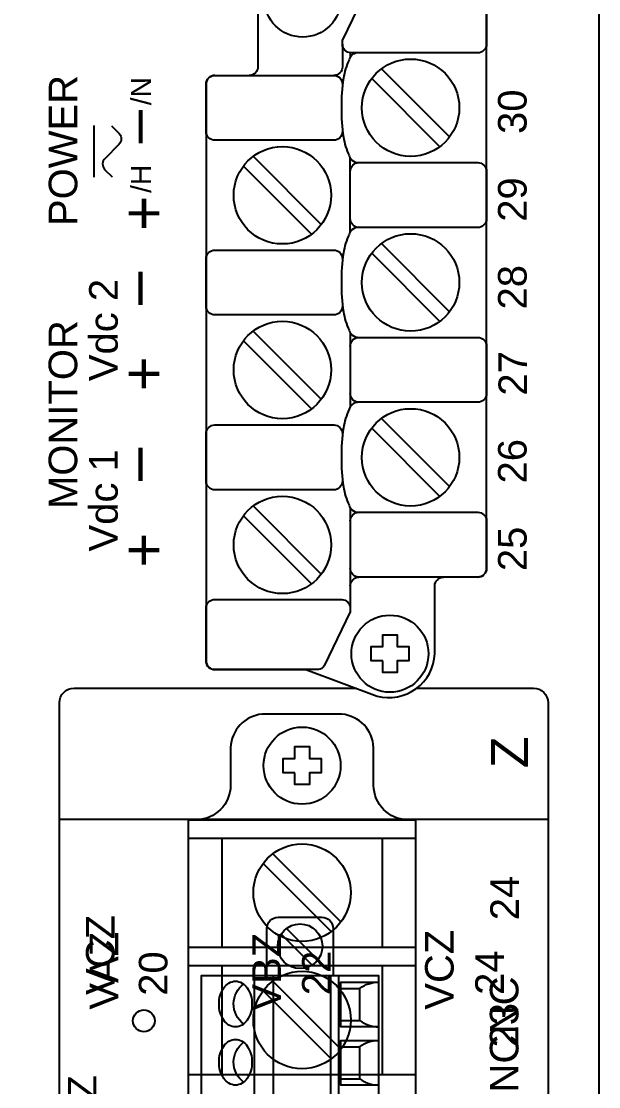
# Model space of a CAD drawing. Extents: x 1 to 47, y 1 to 35.
# Drawn here: x 33.531 to 35.517, y 14.63 to 18.289 of the extents above; entities that cross this region are included whole.
import ezdxf

# ---------------------------------------------------------------- set-up
doc = ezdxf.new("R2010")
doc.units = 0
doc.header["$MEASUREMENT"] = 0
for name, color, linetype in [('1_01__1-X__SCREW-TERMINAL_', 7, 'CONTINUOUS'), ('1_02__2-X__CONNECTORIZED_R', 7, 'CONTINUOUS'), ('1_03__1-1__SCREW-TERMINAL_', 7, 'CONTINUOUS'), ('1_04__2-1__CONNECTORIZED_R', 7, 'CONTINUOUS'), ('7_00______DWG_', 7, 'CONTINUOUS')]:
    doc.layers.add(name, color=color, linetype=linetype)
doc.styles.add('ARIAL', font='arial.ttf')

msp = doc.modelspace()

# ---------------------------------------------------------------- linework, layer by layer
at = {"layer": '1_01__1-X__SCREW-TERMINAL_'}
for points in [[(34.8898, 15.9991), (35.2928, 15.9991, -0.414214), (35.3428, 15.9491), (35.3428, 3.2878, -0.414214), (35.2928, 3.2378), (33.7128, 3.2378, -0.414214), (33.6628, 3.2878), (33.6628, 15.9491, -0.414214), (33.7128, 15.9991), (34.6847, 15.9991)], [(34.8589, 15.5469, -0.403969), (34.743, 15.6649), (34.7429, 15.795, 0.374201), (34.6342, 15.9096), (34.3598, 15.9096, 0.374201), (34.251, 15.795), (34.251, 15.6649, -0.403969), (34.1351, 15.5469)]]:
    msp.add_lwpolyline(points, format="xyb", dxfattribs=at)
for points in [[(34.4722, 15.7081), (34.4319, 15.7081), (34.4319, 15.758), (34.4722, 15.758), (34.4722, 15.7982), (34.5221, 15.7982), (34.5221, 15.758), (34.5621, 15.758), (34.5621, 15.7081), (34.5221, 15.7081), (34.5221, 15.6679), (34.4722, 15.6679)], [(34.107, 12.8592), (34.107, 15.5467), (34.887, 15.5467), (34.887, 12.8592)]]:
    msp.add_lwpolyline(points, close=True, dxfattribs=at)
for points in [[(33.6628, 15.549), (34.1547, 15.549)], [(34.8393, 15.549), (35.3428, 15.549)], [(34.107, 15.4842), (34.887, 15.4842)], [(34.2221, 15.1092), (34.2221, 15.4842)], [(34.7719, 15.4842), (34.7719, 15.1092)], [(34.3965, 15.4305), (34.6306, 15.1964)], [(34.363, 15.3971), (34.5972, 15.1629)], [(34.107, 15.1092), (34.887, 15.1092)], [(34.107, 15.0468), (34.887, 15.0468)], [(34.2221, 14.6718), (34.2221, 15.0468)], [(34.7719, 15.0468), (34.7719, 14.6718)], [(34.3965, 14.993), (34.6306, 14.7588)], [(34.363, 14.9596), (34.5972, 14.7254)], [(34.107, 14.6718), (34.887, 14.6718)]]:
    msp.add_lwpolyline(points, dxfattribs=at)
for centre, radius in [((34.497, 15.7331), 0.1324), ((34.4968, 15.2967), 0.1673), ((34.4968, 14.8592), 0.1673), ((33.9531, 14.8564), 0.0375)]:
    msp.add_circle(centre, radius, dxfattribs=at)
at = {"layer": '1_02__2-X__CONNECTORIZED_R'}
msp.add_lwpolyline([(33.6628, 15.549), (35.3428, 15.549)], dxfattribs=at)
at = {"layer": '1_03__1-1__SCREW-TERMINAL_'}
for points in [[(33.6628, 15.549), (35.3428, 15.549)], [(34.5312, 15.0477), (34.4253, 15.1537)], [(34.5513, 15.0661), (34.4437, 15.1737)], [(34.3332, 13.4126), (34.3332, 15.0126)], [(34.3986, 13.4126), (34.3986, 15.0126)], [(34.5957, 13.4126), (34.5957, 15.0126)], [(34.6235, 13.4126), (34.6235, 15.0126)], [(34.7603, 14.8358), (34.6302, 14.8358), (34.6302, 14.9894), (34.7603, 14.9894)], [(34.6953, 14.8575), (34.6953, 14.9677)], [(34.7603, 14.6358), (34.6302, 14.6358), (34.6302, 14.7894), (34.7603, 14.7894)], [(34.6953, 14.6575), (34.6953, 14.7677)]]:
    msp.add_lwpolyline(points, dxfattribs=at)
for points in [[(34.3757, 15.0126), (34.3757, 15.1732, -0.414169), (34.4151, 15.2126), (34.5647, 15.2126, -0.414258), (34.604, 15.1732), (34.604, 15.0126)], [(34.2961, 14.8455, -0.001746), (34.296, 14.8457, -0.240907), (34.2617, 14.9158, -0.231198), (34.296, 14.9827, -0.005828), (34.2959, 14.983)], [(34.6302, 14.9677), (34.6953, 14.9677, -0.162853), (34.7603, 14.9894, -1.944453)], [(34.6302, 14.8575), (34.6953, 14.8575, 0.162853), (34.7603, 14.8358, 1.944453)], [(34.6302, 14.7677), (34.6953, 14.7677, -0.162853), (34.7603, 14.7894, -1.944453)], [(34.2961, 14.6455, -0.001746), (34.296, 14.6457, -0.240907), (34.2617, 14.7158, -0.231198), (34.296, 14.7827, -0.005828), (34.2959, 14.783)], [(34.6302, 14.6575), (34.6953, 14.6575, 0.162853), (34.7603, 14.6358, 1.944453)]]:
    msp.add_lwpolyline(points, format="xyb", dxfattribs=at)
msp.add_lwpolyline([(34.1516, 13.4126), (34.1516, 15.0126), (34.7603, 15.0126), (34.7603, 13.4126)], close=True, dxfattribs=at)
for points in [[(34.2681, 14.8354, -0.244062), (34.228, 14.8585, -0.154167), (34.2114, 14.9142, -0.154167), (34.228, 14.9699, -0.236767), (34.2681, 14.9929, -0.24406), (34.3081, 14.9699, -0.154167), (34.3247, 14.9142, -0.154167), (34.3081, 14.8585, -0.244061)], [(34.2681, 14.6354, -0.244062), (34.228, 14.6585, -0.154167), (34.2114, 14.7142, -0.154167), (34.228, 14.7699, -0.236767), (34.2681, 14.7929, -0.24406), (34.3081, 14.7699, -0.154167), (34.3247, 14.7142, -0.154167), (34.3081, 14.6585, -0.244061)]]:
    msp.add_lwpolyline(points, format="xyb", close=True, dxfattribs=at)
msp.add_circle((34.4902, 15.1126), 0.0768, dxfattribs=at)
at = {"layer": '1_04__2-1__CONNECTORIZED_R'}
for points in [[(33.6628, 15.549), (35.3428, 15.549)], [(34.5312, 15.0477), (34.4253, 15.1537)], [(34.5513, 15.0661), (34.4437, 15.1737)], [(34.3332, 13.4126), (34.3332, 15.0126)], [(34.3986, 13.4126), (34.3986, 15.0126)], [(34.5957, 13.4126), (34.5957, 15.0126)], [(34.6235, 13.4126), (34.6235, 15.0126)], [(34.7603, 14.8358), (34.6302, 14.8358), (34.6302, 14.9894), (34.7603, 14.9894)], [(34.6953, 14.8575), (34.6953, 14.9677)], [(34.7603, 14.6358), (34.6302, 14.6358), (34.6302, 14.7894), (34.7603, 14.7894)], [(34.6953, 14.6575), (34.6953, 14.7677)]]:
    msp.add_lwpolyline(points, dxfattribs=at)
for points in [[(34.3757, 15.0126), (34.3757, 15.1732, -0.414169), (34.4151, 15.2126), (34.5647, 15.2126, -0.414258), (34.604, 15.1732), (34.604, 15.0126)], [(34.2961, 14.8455, -0.001746), (34.296, 14.8457, -0.240907), (34.2617, 14.9158, -0.231198), (34.296, 14.9827, -0.005828), (34.2959, 14.983)], [(34.6302, 14.9677), (34.6953, 14.9677, -0.162853), (34.7603, 14.9894, -1.944453)], [(34.6302, 14.8575), (34.6953, 14.8575, 0.162853), (34.7603, 14.8358, 1.944453)], [(34.6302, 14.7677), (34.6953, 14.7677, -0.162853), (34.7603, 14.7894, -1.944453)], [(34.2961, 14.6455, -0.001746), (34.296, 14.6457, -0.240907), (34.2617, 14.7158, -0.231198), (34.296, 14.7827, -0.005828), (34.2959, 14.783)], [(34.6302, 14.6575), (34.6953, 14.6575, 0.162853), (34.7603, 14.6358, 1.944453)]]:
    msp.add_lwpolyline(points, format="xyb", dxfattribs=at)
msp.add_lwpolyline([(34.1516, 13.4126), (34.1516, 15.0126), (34.7603, 15.0126), (34.7603, 13.4126)], close=True, dxfattribs=at)
for points in [[(34.2681, 14.8354, -0.244062), (34.228, 14.8585, -0.154167), (34.2114, 14.9142, -0.154167), (34.228, 14.9699, -0.236767), (34.2681, 14.9929, -0.24406), (34.3081, 14.9699, -0.154167), (34.3247, 14.9142, -0.154167), (34.3081, 14.8585, -0.244061)], [(34.2681, 14.6354, -0.244062), (34.228, 14.6585, -0.154167), (34.2114, 14.7142, -0.154167), (34.228, 14.7699, -0.236767), (34.2681, 14.7929, -0.24406), (34.3081, 14.7699, -0.154167), (34.3247, 14.7142, -0.154167), (34.3081, 14.6585, -0.244061)]]:
    msp.add_lwpolyline(points, format="xyb", close=True, dxfattribs=at)
msp.add_circle((34.4902, 15.1126), 0.0768, dxfattribs=at)
at = {"layer": '7_00______DWG_'}
for points in [[(27.057, 3.0726), (27.057, 20.1626, -0.377157), (27.147, 20.2426), (35.427, 20.2426, -0.414213), (35.517, 20.1526), (35.517, 3.0826, -0.414213), (35.427, 2.9926), (27.147, 2.9926, -0.377161)], [(35.1312, 18.3955), (35.1313, 18.2111, -0.414214), (35.1013, 18.1811), (34.6642, 18.1811, -0.390527), (34.6359, 18.2111), (34.6359, 18.2234), (34.7256, 18.4093, -0.241514), (34.7456, 18.4221), (35.1013, 18.4221, -0.422157)]]:
    msp.add_lwpolyline(points, format="xyb", close=True, dxfattribs=at)
for points in [[(35.1012, 16.3803, 0.414213), (35.1312, 16.4103), (35.1312, 18.3921, 0.414214), (35.1012, 18.4221), (34.7882, 18.4221), (34.5434, 18.513, 0.480048), (34.3452, 18.368), (34.3452, 18.1338, -0.414214), (34.3152, 18.1038)], [(34.6359, 18.2111), (34.636, 18.1338, -0.414214), (34.606, 18.1038)], [(34.6841, 18.1811, 0.127742), (34.6686, 18.1734, 0.081668), (34.6584, 18.1577, 0.0591), (34.6391, 18.094, 0.034646), (34.632, 17.9925, 0.03436), (34.6391, 17.8918, 0.0591), (34.6584, 17.8281, 0.081668), (34.6686, 17.8125, 0.191033), (34.6925, 17.804)], [(34.6358, 17.9188), (34.6358, 17.911, -0.414214), (34.6058, 17.881), (34.1971, 17.881, -0.414214), (34.1671, 17.911), (34.1671, 18.0738, -0.414214), (34.1971, 18.1038), (34.6058, 18.1038, -0.414214), (34.6358, 18.0738), (34.6358, 18.067)], [(34.1971, 18.1038, 0.414212), (34.1671, 18.0738), (34.1671, 16.0928, 0.414215), (34.1971, 16.0628), (34.5099, 16.0629), (34.7547, 15.9719, 0.47859), (34.9533, 16.117), (34.9533, 16.3503, -0.414214), (34.9833, 16.3803)], [(33.8418, 17.9304), (33.868, 17.9042, -0.404962), (33.8668, 17.8664), (33.8194, 17.8188), (33.8194, 17.8188, 0.404962), (33.8182, 17.7809), (33.8444, 17.7548)], [(34.6625, 17.774, -0.414214), (34.6925, 17.804), (35.1012, 17.804, -0.414214), (35.1312, 17.774), (35.1312, 17.6111, -0.414214), (35.1012, 17.5811), (34.6925, 17.5811, -0.414214), (34.6625, 17.6111)], [(34.6925, 17.5819, 0.191033), (34.6686, 17.5734, 0.081668), (34.6584, 17.5577, 0.0591), (34.6391, 17.494, 0.034646), (34.632, 17.3925, 0.03436), (34.6391, 17.2918, 0.0591), (34.6584, 17.2281, 0.081668), (34.6686, 17.2125, 0.191033), (34.6925, 17.204)], [(34.6358, 17.3188), (34.6358, 17.311, -0.414214), (34.6058, 17.281), (34.1971, 17.281, -0.414214), (34.1671, 17.311), (34.1671, 17.4738, -0.414214), (34.1971, 17.5038), (34.6058, 17.5038, -0.414214), (34.6358, 17.4738), (34.6358, 17.467)], [(34.6625, 17.174, -0.414214), (34.6925, 17.204), (35.1012, 17.204, -0.414214), (35.1312, 17.174), (35.1312, 17.0111, -0.414214), (35.1012, 16.9811), (34.6925, 16.9811, -0.414214), (34.6625, 17.0111)], [(34.6925, 16.9811, 0.191033), (34.6686, 16.9726, 0.081668), (34.6584, 16.957, 0.0591), (34.6391, 16.8933, 0.034646), (34.632, 16.7917, 0.03436), (34.6391, 16.691, 0.0591), (34.6584, 16.6273, 0.081668), (34.6686, 16.6117, 0.191033), (34.6925, 16.6032)], [(34.6358, 16.7181), (34.6358, 16.7102, -0.414214), (34.6058, 16.6802), (34.1971, 16.6802, -0.414214), (34.1671, 16.7102), (34.1671, 16.873, -0.414214), (34.1971, 16.903), (34.6058, 16.903, -0.414214), (34.6358, 16.873), (34.6358, 16.8662)], [(34.6625, 16.6197), (34.6625, 16.2615), (34.5728, 16.0756, -0.241986), (34.5529, 16.0628), (34.1971, 16.0628, -0.422157), (34.1672, 16.0894), (34.1671, 16.2738, -0.414214), (34.1971, 16.3038), (34.6342, 16.3038, -0.390527), (34.6625, 16.2738)], [(34.6625, 16.5732, -0.414214), (34.6925, 16.6032), (35.1012, 16.6032, -0.414214), (35.1312, 16.5732), (35.1312, 16.4103, -0.414214), (35.1012, 16.3803), (34.6925, 16.3803, -0.414214), (34.6625, 16.4103)], [(34.6625, 16.3503, -0.414214), (34.6925, 16.3803)], [(34.8898, 15.9991), (35.2928, 15.9991, -0.414214), (35.3428, 15.9491), (35.3428, 3.2878, -0.414214), (35.2928, 3.2378), (33.7128, 3.2378, -0.414214), (33.6628, 3.2878), (33.6628, 15.9491, -0.414214), (33.7128, 15.9991), (34.6847, 15.9991)]]:
    msp.add_lwpolyline(points, format="xyb", dxfattribs=at)
for points in [[(34.6618, 18.1814), (34.6618, 18.1643)], [(34.7699, 18.1263), (35.0041, 17.8921)], [(34.7365, 18.0929), (34.9706, 17.8587)], [(33.7825, 17.754), (33.7825, 17.9312)], [(34.3289, 17.8257), (34.5631, 17.5915)], [(34.6625, 17.5654), (34.6625, 17.8205)], [(34.2955, 17.7922), (34.5296, 17.5581)], [(34.7365, 17.4929), (34.9706, 17.2587)], [(34.7699, 17.5263), (35.0041, 17.2921)], [(34.3289, 17.2257), (34.5631, 16.9915)], [(34.6625, 17.2205), (34.6625, 16.9646)], [(34.2955, 17.1922), (34.5296, 16.9581)], [(34.7699, 16.9255), (35.0041, 16.6914)], [(34.7365, 16.8921), (34.9706, 16.6579)], [(34.3289, 16.6249), (34.5631, 16.3907)], [(34.2955, 16.5915), (34.5296, 16.3573)]]:
    msp.add_lwpolyline(points, dxfattribs=at)
msp.add_lwpolyline([(34.7743, 16.0924), (34.734, 16.0924), (34.734, 16.1423), (34.7743, 16.1423), (34.7743, 16.1825), (34.8243, 16.1825), (34.8243, 16.1423), (34.8642, 16.1423), (34.8642, 16.0924), (34.8243, 16.0924), (34.8243, 16.0523), (34.7743, 16.0523)], close=True, dxfattribs=at)
for centre, radius in [((34.499, 18.3676), 0.1324), ((34.8703, 17.9925), 0.1673), ((34.4293, 17.6919), 0.1673), ((34.8703, 17.3925), 0.1673), ((34.4293, 17.0919), 0.1673), ((34.8703, 16.7917), 0.1673), ((34.4293, 16.4911), 0.1673), ((34.7991, 16.1174), 0.1324)]:
    msp.add_circle(centre, radius, dxfattribs=at)

# ---------------------------------------------------------------- texts
at = {"layer": '1_01__1-X__SCREW-TERMINAL_', "style": 'ARIAL'}
for s, p in [('24', (35.2426, 15.2019)), ('VCZ', (33.8523, 14.9455)), ('23', (35.241, 14.7651))]:
    msp.add_text(s, height=0.09833, rotation=90, dxfattribs=at).set_placement(p)
at = {"layer": '1_02__2-X__CONNECTORIZED_R', "style": 'ARIAL'}
for s, p in [('VAZ', (33.8647, 14.8949)), ('VBZ', (34.4243, 14.8913)), ('VCZ', (35.0182, 14.8947)), ('20', (34.0341, 14.9424)), ('22', (34.5953, 14.9445)), ('24', (35.1908, 14.9456))]:
    msp.add_text(s, height=0.09833, rotation=90, dxfattribs=at).set_placement(p)
at = {"layer": '1_03__1-1__SCREW-TERMINAL_', "style": 'ARIAL'}
for s, p in [('NC', (35.241, 14.8104)), ('NC', (35.241, 14.6103)), ('VCZ', (33.7899, 14.3949))]:
    msp.add_text(s, height=0.09833, rotation=90, dxfattribs=at).set_placement(p)
at = {"layer": '1_04__2-1__CONNECTORIZED_R', "style": 'ARIAL'}
for s, p in [('NC', (35.241, 14.8104)), ('NC', (35.241, 14.6103)), ('VCZ', (33.7899, 14.3949))]:
    msp.add_text(s, height=0.09833, rotation=90, dxfattribs=at).set_placement(p)
at = {"layer": '7_00______DWG_', "style": 'ARIAL'}
for s, height, p in [('POWER', 0.09833, (33.7242, 17.5863)), ('/N', 0.06883, (33.9775, 18.0013)), ('30', 0.09833, (35.2691, 17.9025)), ('–', 0.1475, (33.9962, 17.8706)), ('/H', 0.06883, (33.9775, 17.7002)), ('29', 0.09833, (35.2691, 17.6009)), ('+', 0.1475, (34.0249, 17.5698)), ('–', 0.1475, (33.9958, 17.3153)), ('28', 0.09833, (35.2691, 17.2996)), ('Vdc 2', 0.09833, (33.8631, 17.0535)), ('MONITOR', 0.09833, (33.7238, 16.6144)), ('+', 0.1475, (34.0245, 17.0183)), ('27', 0.09833, (35.2707, 17.0038)), ('26', 0.09833, (35.2691, 16.702)), ('Vdc 1', 0.09833, (33.8631, 16.4685)), ('–', 0.1475, (33.9958, 16.7101)), ('25', 0.09833, (35.2691, 16.4009)), ('+', 0.1475, (34.0245, 16.4132)), ('Z', 0.1278, (35.2744, 15.7242))]:
    msp.add_text(s, height=height, rotation=90, dxfattribs=at).set_placement(p)

doc.saveas('drawing.dxf')
